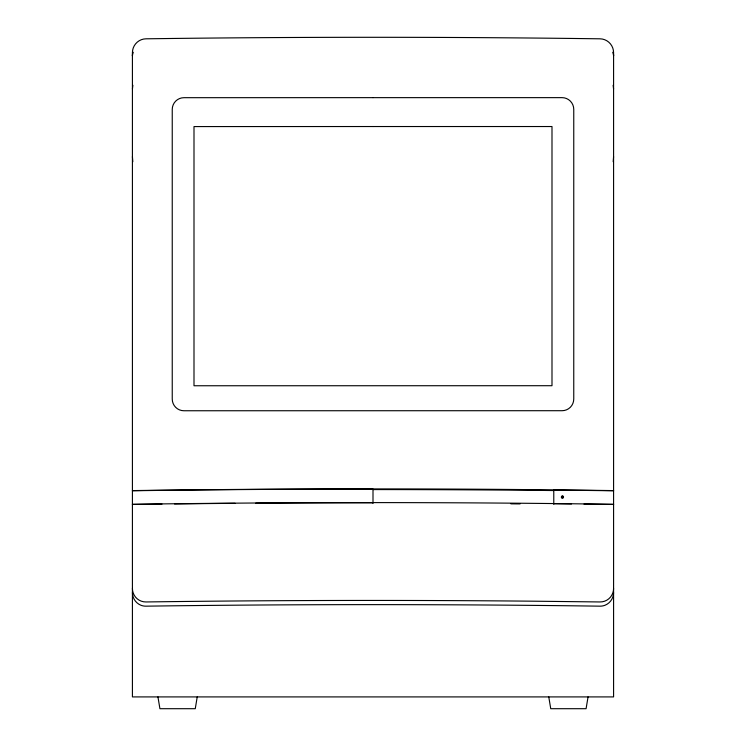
<?xml version="1.0" encoding="UTF-8"?>
<svg xmlns="http://www.w3.org/2000/svg" width="746" height="746" viewBox="0 0 746 746"><rect width="100%" height="100%" fill="white"/><g stroke="black" fill="none" stroke-linecap="round" stroke-linejoin="round"><path stroke-width="1.12" d="M132.415 89.054L132.881 85.286M132.415 55.894L132.9 52.276M613.184 161.742L613.585 156.595M197.224 696.913L195.266 708.7L159.914 708.7L157.947 696.913M588.053 696.913L586.086 708.7L550.735 708.7L548.776 696.913M553.774 490.551L533.782 490.336A1483.402 127.752 0 0 0 373 489.581M553.774 503.737L571.539 503.923M613.585 490.765L553.774 490.038L553.774 504.249M613.585 504.296L573.758 503.783A1483.402 127.752 0 0 0 132.415 504.296M583.997 504.082L613.585 504.464M613.1 52.276L613.585 55.894M613.119 85.286L613.585 89.054M132.415 156.595L132.816 161.742M373 503.28L373 489.078A1483.402 127.752 0 0 0 132.415 490.765M132.434 592.538A13.596 13.447 -90 0 0 140.798 605.202A13.605 13.456 -90 0 0 146.011 606.162L172.242 605.817A1477.975 127.286 0 0 1 573.758 605.817L599.989 606.162A13.605 13.456 -90 0 0 605.192 605.174A13.596 13.447 -90 0 0 613.566 592.538M132.415 490.598A1483.402 127.752 0 0 1 613.585 490.598M132.415 504.464A1483.402 127.752 0 0 1 161.985 504.072M174.517 503.923A1483.402 127.752 0 0 1 235.111 503.326M255.747 503.177A1483.402 127.752 0 0 1 373 502.776M510.889 503.839A1483.402 127.752 0 0 1 520.055 503.914M561.831 497.992A0.979 0.97 55 0 1 561.365 497.405M561.365 496.901A0.979 0.97 55 0 1 562.885 496.379A0.979 0.97 55 0 1 562.801 497.992M613.585 588.435A13.745 13.54 60.2 0 1 599.989 601.957L533.782 601.192A1483.402 127.752 0 0 0 172.242 601.612L146.011 601.957A13.745 13.54 -60.2 0 1 132.415 588.435M613.119 52.183A13.745 13.54 60.2 0 1 613.585 55.736M132.415 55.736A13.745 13.54 -60.2 0 1 132.881 52.183M172.242 38.475L146.011 38.811A13.745 13.54 -60.2 0 0 132.415 52.686L132.415 696.913L613.585 696.913L613.585 52.686A13.745 13.54 60.2 0 0 599.989 38.811L573.758 38.475A1483.402 127.752 0 0 0 172.242 38.475M373 97.642L183.936 97.689A11.656 11.526 -55 0 0 172.242 109.429L172.242 399.017A11.908 11.777 -55 0 0 183.936 410.757L562.064 410.71A11.908 11.777 55 0 0 573.758 398.97L573.758 109.382A11.656 11.526 55 0 0 562.064 97.642L373 97.642M373.019 126.531L193.997 126.578L193.997 385.757L551.993 385.71L551.993 126.531L373.019 126.531M561.57 496.985A0.979 0.97 55 0 0 563.034 497.824A0.979 0.97 55 0 0 563.025 496.137A0.979 0.97 55 0 0 561.57 496.985"/></g></svg>
